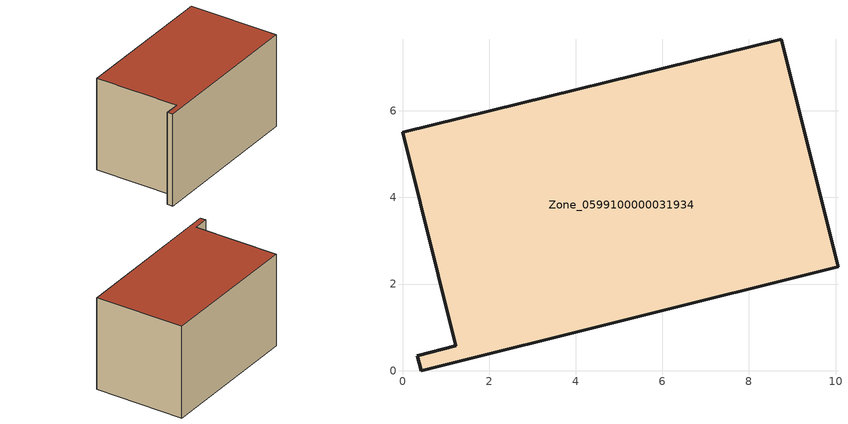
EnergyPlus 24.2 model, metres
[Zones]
Zone_0599100000031934
 floor ground (C_G): 0.34,0.35 1.23,0.57 0,5.51 8.75,7.65 10.06,2.4 0.43,0 z0
 wall outside (C_F): 1.23,0.57 0.34,0.35 0.43,0 10.06,2.4 8.75,7.65 0,5.51 1.23,0.57 z0:5.65
 roof outside (C_R): 8.75,7.65 0,5.51 1.23,0.57 0.34,0.35 0.43,0 10.06,2.4 z5.65
[BUILDING]
Pand.0599100000031934: North Axis=0; Terrain=City; Loads Convergence Tolerance Value=0.04; Temperature Convergence Tolerance Value=0.4; Solar Distribution=FullExterior; Maximum Number of Warmup Days=25; Minimum Number of Warmup Days=1
[Site:Location]
Rotterdam.The.Hague.AP_ZH_NLD Design_Conditions: Latitude=51.96; Longitude=4.45; Time Zone=1; Elevation=-4.5
[SITE:GROUNDTEMPERATURE:BUILDINGSURFACE]
18, 18, 18, 18, 18, 18, 18, 18, 18, 18, 18, 18
[MATERIAL] Thermal Absorptance=0.9; Solar Absorptance=0.7; Visible Absorptance=0.7
Name | Roughness | Thickness | Conductivity | Density | Specific Heat
G.TI.1975-1991 | MediumSmooth | 0.15 | 0.288461 | 540 | 1210
F.TI.1975-1991 | Rough | 0.3 | 0.230769 | 1920 | 840
R.TI.1975-1991 | MediumRough | 0.2 | 0.153846 | 1500 | 1000
[CONSTRUCTION]
C_G: G.TI.1975-1991
C_F: F.TI.1975-1991
C_R: R.TI.1975-1991
[ZONE]
Zone_0599100000031934: Type=1; Multiplier=1; Ceiling Height=Autocalculate; Volume=Autocalculate; Floor Area=autocalculate; Part of Total Floor Area=Yes
[ZONEINFILTRATION:DESIGNFLOWRATE]
Infil_Zone_0599100000031934: Zone or ZoneList or Space or SpaceList=Zone_0599100000031934; Schedule=AlwaysOn; Design Flow Rate Calculation Method=Flow/Area; Flow Rate per Floor Area=0.003; Constant Term Coefficient=1; Temperature Term Coefficient=0; Velocity Term Coefficient=0; Velocity Squared Term Coefficient=0
[HVACTEMPLATE:ZONE:IDEALLOADSAIRSYSTEM]
Zone_0599100000031934: Maximum Heating Supply Air Temperature=50; Minimum Cooling Supply Air Temperature=13; Maximum Heating Supply Air Humidity Ratio=0.0156; Minimum Cooling Supply Air Humidity Ratio=0.0077; Heating Limit=NoLimit; Cooling Limit=NoLimit; Dehumidification Control Type=ConstantSensibleHeatRatio; Cooling Sensible Heat Ratio=0.7; Dehumidification Setpoint=60; Humidification Control Type=None; Humidification Setpoint=30; Outdoor Air Method=None; Outdoor Air Flow Rate per Person=0.00944; Outdoor Air Flow Rate per Zone Floor Area=0; Outdoor Air Flow Rate per Zone=0; Demand Controlled Ventilation Type=None; Outdoor Air Economizer Type=NoEconomizer; Heat Recovery Type=None; Sensible Heat Recovery Effectiveness=0.7; Latent Heat Recovery Effectiveness=0.65
[ZONECONTROL:THERMOSTAT]
ThermostatControl_Zone_0599100000031934: Zone or ZoneList=Zone_0599100000031934; Control Type Schedule=DualSetpointControlType; Control 1=Thermostat_Zone_0599100000031934; Temperature Difference Between Cutout And Setpoint=0
[THERMOSTATSETPOINT:DUALSETPOINT]
Thermostat_Zone_0599100000031934: Heating Setpoint Temperature Schedule=HeatingSetpoint_Zone_0599100000031934; Cooling Setpoint Temperature Schedule=CoolingSetpoint_Zone_0599100000031934
[SCHEDULE:COMPACT]
HeatingSetpoint_Zone_0599100000031934: Through: 12/31, For: AllDays, Until: 24:00, 21
CoolingSetpoint_Zone_0599100000031934: Through: 12/31, For: AllDays, Until: 24:00, 24
DualSetpointControlType: Through: 12/31, For: AllDays, Until: 24:00, 4
AlwaysOn: Through: 12/31, For: AllDays, Until: 24:00, 1
